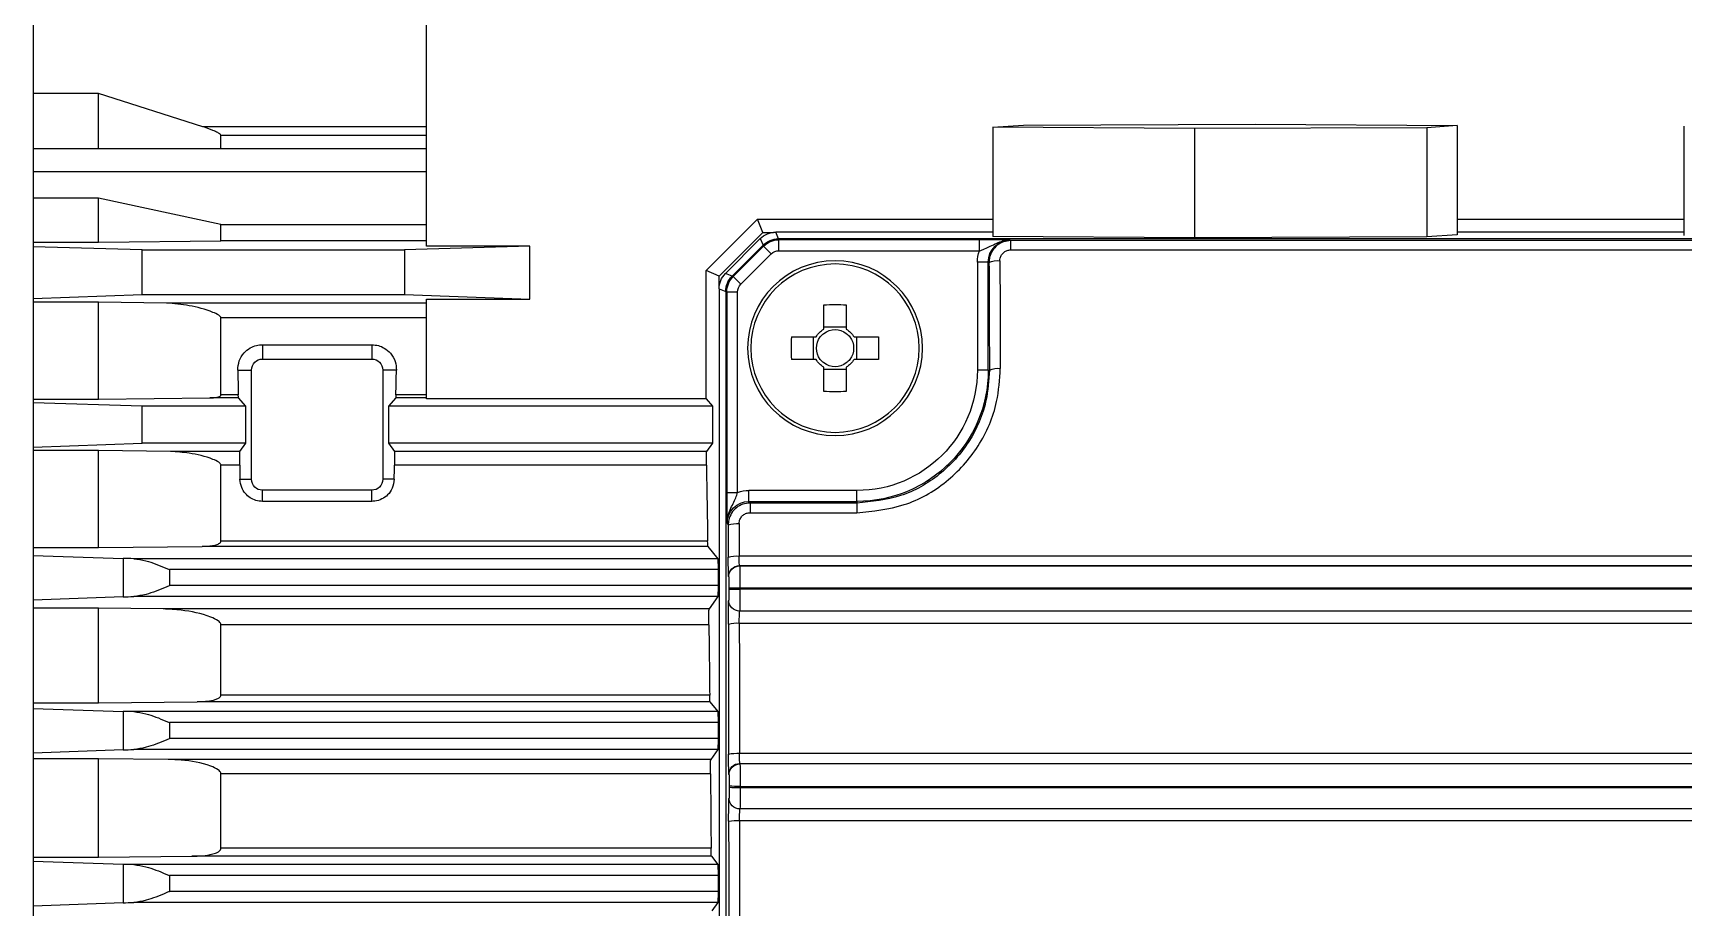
# Model space of a CAD drawing. Header units: centimetres. Extents: x 470464 to 524273, y 49611 to 59074.
# Drawn here: x 509051.91 to 509059.47, y 50600.85 to 50604.85 of the extents above; entities that cross this region are included whole.
import ezdxf

# ---------------------------------------------------------------- set-up
doc = ezdxf.new("R2010")
doc.units = ezdxf.units.CM
doc.header["$MEASUREMENT"] = 0
doc.layers.add('S-COLS-CONC', color=4, linetype='Continuous', lineweight=40)
doc.layers.add('vinç', color=7, linetype='Continuous')

# ---------------------------------------------------------------- blocks, each defined once
blk = doc.blocks.new('tyrhjutry5wjtuydhtsr')
at = {"color": 2, "linetype": 'Continuous', "lineweight": 25}
for p, q in [((71822.8683, 30599.972), (71822.8683, 30586.232)), ((71821.0683, 30597.3181), (71821.0683, 30598.802)), ((71822.0911, 30597.8653), (71822.5683, 30598.0181)), ((71822.5683, 30597.7659), (71822.5683, 30598.0181)), ((71822.5683, 30598.0181), (71822.8683, 30598.0181)), ((71815.3134, 30597.3672), (71815.3134, 30597.8672)), ((71817.2737, 30597.8769), (71816.3508, 30597.8709)), ((71816.3508, 30597.8709), (71816.4904, 30597.8609)), ((71816.3508, 30597.8709), (71816.3508, 30597.3709)), ((71816.4904, 30597.8609), (71817.5528, 30597.8569)), ((71816.4904, 30597.8609), (71816.4904, 30597.3609)), ((71818.3361, 30597.873), (71817.2737, 30597.8769)), ((71817.5528, 30597.8569), (71818.4757, 30597.863)), ((71817.5528, 30597.8569), (71817.5528, 30597.357)), ((71818.4757, 30597.863), (71818.3361, 30597.873)), ((71818.4757, 30597.863), (71818.4757, 30597.363)), ((71821.0683, 30597.8653), (71822.0911, 30597.8653)), ((71821.0683, 30597.8247), (71822.0085, 30597.8247)), ((71822.0085, 30597.7659), (71822.0085, 30597.8247)), ((71822.8683, 30597.7659), (71821.0683, 30597.7659)), ((71822.8683, 30597.6605), (71821.0683, 30597.6605)), ((71822.0085, 30597.4179), (71822.5683, 30597.539)), ((71822.5683, 30597.3365), (71822.5683, 30597.539)), ((71822.5683, 30597.539), (71822.8683, 30597.539)), ((71816.3508, 30597.4422), (71815.3134, 30597.4422)), ((71819.5533, 30597.4422), (71818.4757, 30597.4422)), ((71819.5283, 30597.382), (71819.5533, 30597.4422)), ((71819.7885, 30597.207), (71819.5533, 30597.4422)), ((71822.0085, 30597.4179), (71821.0683, 30597.4179)), ((71822.0085, 30597.3431), (71822.0085, 30597.4179)), ((71811.4396, 30597.3524), (71819.4571, 30597.3524)), ((71811.4397, 30597.352), (71819.4569, 30597.352)), ((71812.5025, 30597.344), (71818.3941, 30597.344)), ((71815.3134, 30597.3826), (71816.3508, 30597.3826)), ((71816.3508, 30597.3709), (71816.4904, 30597.3609)), ((71816.4904, 30597.3609), (71817.5528, 30597.357)), ((71817.5528, 30597.357), (71818.4757, 30597.363)), ((71818.3941, 30597.344), (71818.397, 30597.3459)), ((71818.3941, 30597.3021), (71818.3941, 30597.344)), ((71818.4757, 30597.3826), (71819.4695, 30597.3826)), ((71818.5378, 30597.3476), (71819.4551, 30597.3476)), ((71818.5378, 30597.2976), (71818.5378, 30597.3476)), ((71819.4551, 30597.3476), (71819.4569, 30597.352)), ((71819.4551, 30597.2976), (71819.4551, 30597.3476)), ((71819.4571, 30597.3524), (71819.4695, 30597.3826)), ((71819.4571, 30597.352), (71819.4571, 30597.3524)), ((71819.5283, 30597.382), (71819.48, 30597.382)), ((71819.5276, 30597.3227), (71819.5258, 30597.3183)), ((71819.5275, 30597.3228), (71819.5278, 30597.3232)), ((71819.5276, 30597.3227), (71819.669, 30597.1813)), ((71819.5403, 30597.3533), (71819.5278, 30597.3232)), ((71819.5278, 30597.3232), (71819.6695, 30597.1815)), ((71819.7283, 30597.182), (71819.5283, 30597.382)), ((71819.5403, 30597.3533), (71819.6996, 30597.1939)), ((71821.0683, 30597.3431), (71822.0085, 30597.3431)), ((71822.5683, 30597.3365), (71822.0085, 30597.3431)), ((71822.8683, 30597.3365), (71822.5683, 30597.3365)), ((71818.3941, 30597.3021), (71812.5025, 30597.3021)), ((71819.4551, 30597.2976), (71818.5378, 30597.2976)), ((71819.4904, 30597.283), (71819.5258, 30597.3183)), ((71819.6293, 30597.1441), (71819.4904, 30597.283)), ((71819.5258, 30597.3183), (71819.6646, 30597.1795)), ((71820.5944, 30597.3181), (71821.1683, 30597.3019)), ((71820.5944, 30597.3181), (71821.0683, 30597.3181)), ((71820.5944, 30597.076), (71820.5944, 30597.3181)), ((71822.3683, 30597.3019), (71821.1683, 30597.3019)), ((71821.1683, 30597.3019), (71821.1683, 30597.0974)), ((71822.3683, 30597.3019), (71822.8683, 30597.3161)), ((71822.3683, 30597.0974), (71822.3683, 30597.3019)), ((71818.497, 30597.246), (71818.4939, 30597.2439)), ((71818.497, 30596.752), (71818.497, 30597.246)), ((71818.497, 30597.246), (71818.547, 30597.246)), ((71818.547, 30597.246), (71818.547, 30596.752)), ((71819.6293, 30597.1441), (71819.6646, 30597.1795)), ((71819.6646, 30597.1795), (71819.669, 30597.1813)), ((71819.6691, 30597.1812), (71819.6695, 30597.1815)), ((71819.6695, 30597.1815), (71819.6996, 30597.1939)), ((71819.7283, 30597.182), (71819.7885, 30597.207)), ((71819.7283, 30597.1337), (71819.7283, 30597.182)), ((71819.7885, 30596.6196), (71819.7885, 30597.207)), ((71819.6439, 30596.1915), (71819.6439, 30597.1088)), ((71819.6439, 30597.1088), (71819.6939, 30597.1088)), ((71819.6983, 30597.1106), (71819.6939, 30597.1088)), ((71819.6939, 30597.1088), (71819.6939, 30596.1915)), ((71819.6987, 30597.1108), (71819.6983, 30597.1108)), ((71819.6983, 30597.1106), (71819.6983, 30589.0934)), ((71819.7289, 30597.1232), (71819.6987, 30597.1108)), ((71819.6987, 30597.1108), (71819.6987, 30589.0933)), ((71819.7289, 30597.1232), (71819.7289, 30589.0808)), ((71821.1683, 30597.0974), (71820.5944, 30597.076)), ((71822.3683, 30597.0974), (71821.1683, 30597.0974)), ((71822.8683, 30597.0788), (71822.3683, 30597.0974)), ((71819.1468, 30597.0505), (71819.1468, 30596.9388)), ((71819.2498, 30596.9388), (71819.2498, 30597.0505)), ((71821.0683, 30597.076), (71820.5944, 30597.076)), ((71821.0683, 30596.6196), (71821.0683, 30597.076)), ((71821.0683, 30597.0583), (71822.2581, 30597.0583)), ((71822.2581, 30597.0583), (71822.5683, 30597.0624)), ((71822.5683, 30596.6191), (71822.5683, 30597.0624)), ((71822.5683, 30597.0624), (71822.8683, 30597.0624)), ((71819.2498, 30596.9503), (71819.1468, 30596.9503)), ((71821.0683, 30596.9904), (71822.0085, 30596.9904)), ((71822.0085, 30596.639), (71822.0085, 30596.9904)), ((71819.1115, 30596.9035), (71818.9999, 30596.9035)), ((71819.1, 30596.9035), (71819.1, 30596.8005)), ((71819.3968, 30596.9035), (71819.2851, 30596.9035)), ((71819.2966, 30596.8005), (71819.2966, 30596.9035)), ((71818.9999, 30596.8005), (71819.1115, 30596.8005)), ((71819.2851, 30596.8005), (71819.3968, 30596.8005)), ((71821.3183, 30596.8678), (71821.3183, 30596.802)), ((71821.8183, 30596.8678), (71821.3183, 30596.8678)), ((71821.8183, 30596.802), (71821.3183, 30596.802)), ((71821.8183, 30596.8678), (71821.8183, 30596.802)), ((71818.497, 30596.752), (71818.4919, 30596.752)), ((71818.497, 30596.752), (71818.547, 30596.752)), ((71819.1468, 30596.7652), (71819.1468, 30596.6536)), ((71819.1468, 30596.7537), (71819.2498, 30596.7537)), ((71819.2498, 30596.6536), (71819.2498, 30596.7652)), ((71821.2052, 30596.752), (71821.2683, 30596.752)), ((71821.2683, 30596.752), (71821.2683, 30596.252)), ((71821.9314, 30596.752), (71821.8683, 30596.752)), ((71821.8683, 30596.252), (71821.8683, 30596.752)), ((71819.7885, 30596.6196), (71819.7597, 30596.587)), ((71819.7597, 30596.587), (71819.7597, 30596.417)), ((71819.7597, 30596.587), (71821.2415, 30596.587)), ((71819.7885, 30596.6196), (71821.0683, 30596.6196)), ((71821.0683, 30596.639), (71821.2077, 30596.639)), ((71821.0683, 30596.6244), (71821.2085, 30596.6244)), ((71821.2085, 30596.6244), (71821.2415, 30596.587)), ((71821.2415, 30596.587), (71821.2415, 30596.417)), ((71821.8951, 30596.587), (71821.9281, 30596.6244)), ((71821.8951, 30596.417), (71821.8951, 30596.587)), ((71821.8951, 30596.587), (71822.3683, 30596.587)), ((71821.9281, 30596.6244), (71822.06, 30596.6244)), ((71821.9289, 30596.639), (71822.0085, 30596.639)), ((71822.5683, 30596.6191), (71822.06, 30596.6244)), ((71822.3683, 30596.587), (71822.8683, 30596.6018)), ((71822.3683, 30596.417), (71822.3683, 30596.587)), ((71822.8683, 30596.6191), (71822.5683, 30596.6191)), ((71819.7597, 30596.417), (71819.7863, 30596.3793)), ((71819.7597, 30596.417), (71821.2415, 30596.417)), ((71821.2415, 30596.417), (71821.215, 30596.3793)), ((71821.9217, 30596.3793), (71821.8951, 30596.417)), ((71821.8951, 30596.417), (71822.3683, 30596.417)), ((71822.8683, 30596.3984), (71822.3683, 30596.417)), ((71819.7863, 30596.3793), (71821.215, 30596.3793)), ((71821.9217, 30596.3793), (71822.2396, 30596.3793)), ((71822.2396, 30596.3793), (71822.5683, 30596.3832)), ((71822.5683, 30596.3832), (71822.8683, 30596.3832)), ((71822.5683, 30595.9401), (71822.5683, 30596.3832)), ((71819.7871, 30596.3162), (71821.2141, 30596.3162)), ((71821.9225, 30596.3162), (71822.0085, 30596.3162)), ((71822.0085, 30595.9692), (71822.0085, 30596.3162)), ((71819.0983, 30596.1507), (71819.0983, 30596.2007)), ((71819.0983, 30596.2007), (71819.5923, 30596.2007)), ((71819.5923, 30596.1507), (71819.5923, 30596.2007)), ((71819.6939, 30596.1915), (71819.6439, 30596.1915)), ((71821.2153, 30596.252), (71821.2683, 30596.252)), ((71821.3183, 30596.1508), (71821.3183, 30596.202)), ((71821.3183, 30596.202), (71821.8183, 30596.202)), ((71821.8183, 30596.1508), (71821.8183, 30596.202)), ((71821.9213, 30596.252), (71821.8683, 30596.252)), ((71819.0983, 30596.1507), (71819.0983, 30596.1434)), ((71819.5923, 30596.1507), (71819.0983, 30596.1507)), ((71819.0983, 30596.1434), (71819.0983, 30596.0992)), ((71819.0983, 30596.1434), (71819.5874, 30596.1434)), ((71819.5874, 30596.1434), (71819.5923, 30596.1507)), ((71819.5874, 30596.1434), (71819.5874, 30596.0992)), ((71821.3183, 30596.1508), (71821.8183, 30596.1508)), ((71819.5874, 30596.0992), (71819.0983, 30596.0992)), ((71819.6922, 30596.0507), (71819.6873, 30596.0433)), ((71819.7812, 30595.9692), (71822.0085, 30595.9692)), ((71811.2596, 30595.9009), (71819.637, 30595.9009)), ((71819.7801, 30595.945), (71819.7348, 30595.8886)), ((71819.7348, 30595.8886), (71822.4074, 30595.8886)), ((71819.7801, 30595.945), (71822.0946, 30595.945)), ((71822.5683, 30595.9401), (71822.0946, 30595.945)), ((71822.8683, 30595.9033), (71822.4562, 30595.8899)), ((71822.4562, 30595.8899), (71822.4562, 30595.7137)), ((71822.8683, 30595.9401), (71822.5683, 30595.9401)), ((71819.6353, 30595.8563), (71811.2613, 30595.8563)), ((71811.2618, 30595.8554), (71819.6348, 30595.8554)), ((71819.6348, 30595.8554), (71819.6353, 30595.8563)), ((71819.7335, 30595.8386), (71819.7335, 30595.7652)), ((71819.7335, 30595.8386), (71822.244, 30595.8386)), ((71822.244, 30595.8386), (71822.244, 30595.7652)), ((71819.634, 30595.7554), (71811.2626, 30595.7554)), ((71811.2626, 30595.7486), (71819.634, 30595.7486)), ((71819.634, 30595.7486), (71819.634, 30595.7554)), ((71819.684, 30595.7554), (71819.634, 30595.7554)), ((71819.684, 30595.7486), (71819.634, 30595.7486)), ((71819.684, 30595.7554), (71819.684, 30595.7486)), ((71819.6853, 30595.8064), (71819.6848, 30595.8054)), ((71819.7335, 30595.7652), (71822.244, 30595.7652)), ((71819.7348, 30595.7152), (71819.7746, 30595.6587)), ((71819.7348, 30595.7152), (71822.407, 30595.7152)), ((71822.2727, 30595.6587), (71822.5683, 30595.6619)), ((71822.4562, 30595.7137), (71822.8683, 30595.6984)), ((71822.5683, 30595.6619), (71822.8683, 30595.6619)), ((71822.5683, 30595.2296), (71822.5683, 30595.6619)), ((71819.6364, 30595.5941), (71811.2602, 30595.5941)), ((71811.2618, 30595.6488), (71819.6348, 30595.6488)), ((71819.7746, 30595.6587), (71822.2727, 30595.6587)), ((71819.7757, 30595.5864), (71822.0085, 30595.5864)), ((71822.0085, 30595.2646), (71822.0085, 30595.5864)), ((71819.7707, 30595.234), (71819.7348, 30595.1886)), ((71819.7707, 30595.234), (71822.1177, 30595.234)), ((71819.7718, 30595.2646), (71822.0085, 30595.2646)), ((71822.5683, 30595.2296), (71822.1177, 30595.234)), ((71822.8683, 30595.2296), (71822.5683, 30595.2296)), ((71819.7335, 30595.1386), (71819.7335, 30595.0652)), ((71819.7335, 30595.1386), (71822.244, 30595.1386)), ((71819.7348, 30595.1886), (71822.4074, 30595.1886)), ((71822.244, 30595.1386), (71822.244, 30595.0652)), ((71822.8683, 30595.2036), (71822.4562, 30595.1899)), ((71822.4562, 30595.1899), (71822.4562, 30595.0138)), ((71819.7335, 30595.0652), (71822.244, 30595.0652)), ((71811.2611, 30594.9978), (71819.6355, 30594.9978)), ((71819.7348, 30595.0152), (71819.767, 30594.9701)), ((71819.7348, 30595.0152), (71822.4071, 30595.0152)), ((71822.4562, 30595.0138), (71822.8683, 30594.9987)), ((71819.6339, 30594.9516), (71811.2627, 30594.9516)), ((71811.2632, 30594.9497), (71819.6335, 30594.9497)), ((71819.6335, 30594.9497), (71819.6339, 30594.9516)), ((71819.767, 30594.9701), (71822.2497, 30594.9701)), ((71822.2497, 30594.9701), (71822.5683, 30594.9734)), ((71822.5683, 30594.9734), (71822.8683, 30594.9734)), ((71822.5683, 30594.5226), (71822.5683, 30594.9734)), ((71819.6326, 30594.8465), (71811.264, 30594.8465)), ((71811.264, 30594.8396), (71819.6326, 30594.8396)), ((71819.6326, 30594.8396), (71819.6326, 30594.8465)), ((71819.6826, 30594.8482), (71819.6826, 30594.8414)), ((71819.6839, 30594.9017), (71819.6834, 30594.8998)), ((71819.7682, 30594.904), (71822.0085, 30594.904)), ((71822.0085, 30594.5635), (71822.0085, 30594.904)), ((71819.6352, 30594.6901), (71811.2614, 30594.6901)), ((71811.2631, 30594.7432), (71819.6335, 30594.7432)), ((71819.7643, 30594.5266), (71819.7348, 30594.4886)), ((71819.7643, 30594.5266), (71822.1409, 30594.5266)), ((71819.7655, 30594.5635), (71822.0085, 30594.5635)), ((71822.5683, 30594.5226), (71822.1409, 30594.5266)), ((71819.7348, 30594.4886), (71822.4073, 30594.4886)), ((71822.8683, 30594.5039), (71822.4562, 30594.49)), ((71822.4562, 30594.49), (71822.4562, 30594.3138)), ((71822.8683, 30594.5226), (71822.5683, 30594.5226)), ((71819.7335, 30594.4387), (71819.7335, 30594.3652)), ((71819.7335, 30594.4387), (71822.244, 30594.4387)), ((71822.244, 30594.4387), (71822.244, 30594.3652)), ((71819.7335, 30594.3652), (71822.244, 30594.3652)), ((71819.7348, 30594.3153), (71819.7621, 30594.2776)), ((71819.7348, 30594.3153), (71822.4071, 30594.3153)), ((71822.4562, 30594.3138), (71822.8683, 30594.299))]:
    blk.add_line(p, q, dxfattribs=at)
for radius in [0.4, 0.3853]:
    blk.add_circle((71819.1983, 30596.852), radius, dxfattribs=at)
for centre, radius, start, end in [((71819.4551, 30597.2476), 0.1, 45.00361, 89.99639), ((71819.4571, 30597.2524), 0.1, 45.0009, 89.9991), ((71818.4553, 30597.1627), 0.0899, 64.56359, 97.27868), ((71819.5939, 30597.1088), 0.1, 0.00361, 44.99639), ((71819.5987, 30597.1108), 0.1, 0.0009, 44.9991), ((71819.1983, 30595.6133), 1.4381, 87.94769, 92.05231), ((71820.437, 30596.852), 1.4381, 177.94769, 182.05231), ((71819.1983, 30596.852), 0.1009, 120.68693, 149.31307), ((71819.1983, 30596.852), 0.0851, 142.7589, 217.2411), ((71819.1983, 30596.852), 0.0851, 127.2411, 142.7589), ((71819.1983, 30596.852), 0.0851, 52.7589, 127.2411), ((71819.1983, 30596.852), 0.1009, 30.68693, 59.31307), ((71819.1983, 30596.852), 0.0851, 37.2411, 52.7589), ((71819.1983, 30596.852), 0.0851, 322.7589, 37.2411), ((71817.9596, 30596.852), 1.4381, 357.94769, 2.05231), ((71819.1983, 30596.852), 0.1009, 210.68693, 239.31307), ((71819.1983, 30596.852), 0.0851, 217.2411, 232.7589), ((71819.1983, 30596.852), 0.1009, 300.68693, 329.31307), ((71819.1983, 30596.852), 0.0851, 307.2411, 322.7589), ((71821.3183, 30596.752), 0.05, 90, 180), ((71821.8183, 30596.752), 0.05, 0, 90), ((71818.4534, 30596.6594), 0.1003, 67.40703, 96.56164), ((71819.0983, 30596.752), 0.6013, 180, 270), ((71819.0983, 30596.752), 0.5513, 180, 270), ((71819.1983, 30596.852), 0.0851, 232.7589, 307.2411), ((71819.1983, 30598.0907), 1.4381, 267.94769, 272.05231), ((71821.3183, 30596.252), 0.05, 180, 270), ((71821.8183, 30596.252), 0.05, 270, 0), ((71819.6491, 30595.93), 0.1196, 71.38398, 95.67039), ((71819.6488, 30595.776), 0.1254, 72.28615, 95.41348), ((71819.6348, 30595.8054), 0.05, 0.05396, 89.97223), ((71819.6353, 30595.8063), 0.05, 0.05396, 89.97223), ((71819.6348, 30595.6988), 0.05, 270.02043, 359.87009), ((71819.6483, 30595.4548), 0.1398, 74.17112, 94.86817), ((71819.6475, 30594.8168), 0.1815, 77.88732, 93.76369), ((71819.6334, 30594.8997), 0.05, 0.14724, 89.98378), ((71819.6339, 30594.9016), 0.05, 0.14724, 89.98378), ((71819.6446, 30595.2207), 0.3744, 268.1687, 275.82947), ((71819.6446, 30595.2138), 0.3744, 268.1687, 275.82947), ((71819.6335, 30594.7932), 0.05, 270.02637, 359.95774), ((71819.6471, 30594.4749), 0.2155, 79.82864, 93.17386)]:
    blk.add_arc(centre, radius, start, end, dxfattribs=at)
for centre, major_axis, ratio, start_param, end_param in [((71818.397, 30597.2459), (0.0833, 0.0555), 0.999011, 5.69547, 7.265809), ((71819.4569, 30597.252), (0.0383, 0.0924), 0.999822, 5.890549, 6.675821), ((71819.4695, 30597.2825), (-0.0383, -0.0924), 0.999955, 2.748909, 3.534276), ((71819.1142, 30593.102), (0, 25.9786), 0.026136, 1.410368, 1.429556), ((71818.397, 30597.2459), (-0.1249, -0.0832), 0.999505, 2.553877, 2.905625), ((71819.4551, 30597.2476), (0.0191, 0.0462), 0.999822, 5.890549, 6.675821), ((71819.1641, 30593.102), (0, 25.9286), 0.026186, 1.410368, 1.429556), ((71819.5983, 30597.1106), (-0.0924, -0.0383), 0.999822, 2.748957, 3.534229), ((71819.6289, 30597.1232), (-0.0924, -0.0383), 0.999955, 2.748909, 3.534276), ((71819.5939, 30597.1088), (-0.0462, -0.0191), 0.999822, 2.748957, 3.534229), ((71821.0949, 30593.102), (0, 5.575), 0.026186, 5.39966, 5.426186), ((71822.0418, 30593.102), (0, 5.575), 0.026186, 0.856999, 0.883525), ((71821.2085, 30596.6643), (0, 0.04), 0.026186, 2.258068, 3.111985), ((71821.9281, 30596.6643), (0, 0.04), 0.026186, 3.171201, 4.025118), ((71819.7862, 30596.3393), (0, 0.04), 0.026186, 4.0979, 6.245963), ((71821.215, 30596.3393), (0, 0.04), 0.026186, 0.037222, 2.185286), ((71821.9216, 30596.3393), (0, 0.04), 0.026186, 4.0979, 6.245963), ((71819.9064, 30593.102), (0, 5.575), 0.026186, 0.956307, 1.030607), ((71821.0949, 30593.102), (0, 5.575), 0.026186, 5.312849, 5.326878), ((71822.0418, 30593.102), (0, 5.575), 0.026186, 0.956307, 0.970336), ((71819.5922, 30596.0507), (-0.0832, -0.1249), 0.999505, 3.37756, 3.729308), ((71819.5922, 30596.0507), (0.0555, 0.0833), 0.999011, 5.300561, 6.870901), ((71820.0869, 30593.102), (0, 25.9786), 0.017421, 1.457114, 1.462848), ((71820.1369, 30593.102), (0, 25.9286), 0.017455, 1.457114, 1.462848), ((71819.7801, 30595.9949), (0, 0.05), 0.026186, 3.174186, 4.172201), ((71819.6352, 30595.9063), (0, 0.05), 0.03491, 3.176499, 4.604441), ((71819.6852, 30595.9063), (0, 0.1), 0.017455, 3.176499, 4.604441), ((71819.7349, 30595.8386), (0, 0.05), 0.026186, 0.032591, 1.570795), ((71822.244, 30595.8968), (0.3, 0), 0.032603, 5.288177, 5.497787), ((71819.6349, 30595.7554), (0, 0.1), 0.008728, 0.034907, 1.570796), ((71819.6349, 30595.7486), (0, 0.1), 0.008728, 1.570796, 3.077378), ((71819.6848, 30595.7554), (0, 0.05), 0.017455, 0.034907, 1.570796), ((71819.6848, 30595.7486), (0, 0.05), 0.017455, 1.570796, 3.077378), ((71819.7349, 30595.7652), (0, 0.05), 0.026186, 1.570796, 3.104364), ((71819.6847, 30595.5989), (0, 0.1), 0.017455, 4.616313, 6.218971), ((71822.244, 30595.7058), (0.3, 0), 0.037239, 0.785398, 0.996428), ((71819.6347, 30595.5989), (0, 0.05), 0.03491, 4.616313, 6.218971), ((71820.0869, 30593.102), (0, 25.9786), 0.017421, 1.47472, 1.497755), ((71820.1369, 30593.102), (0, 25.9286), 0.017455, 1.47472, 1.497755), ((71819.9064, 30593.102), (0, 5.575), 0.026186, 1.108911, 1.172436), ((71819.7745, 30595.6087), (0, 0.05), 0.026186, 4.250503, 6.245963), ((71819.7706, 30595.284), (0, 0.05), 0.026186, 3.17475, 4.31403), ((71819.7349, 30595.1386), (0, 0.05), 0.026186, 0.033159, 1.570795), ((71822.244, 30595.197), (0.3, 0), 0.033171, 5.288004, 5.497787), ((71819.7349, 30595.0652), (0, 0.05), 0.026186, 1.570796, 3.104945), ((71819.6338, 30595.0015), (0, 0.05), 0.03491, 3.211406, 4.639347), ((71819.6838, 30595.0015), (0, 0.1), 0.017455, 3.211406, 4.639347), ((71822.244, 30595.006), (0.3, 0), 0.036671, 0.785398, 0.99625), ((71819.6335, 30594.85), (0, 0.1), 0.008728, 0.069813, 1.605703), ((71819.767, 30594.9201), (0, 0.05), 0.026186, 4.383254, 6.246531), ((71819.6335, 30594.8431), (0, 0.1), 0.008728, 1.605703, 3.112285), ((71819.6835, 30594.85), (0, 0.05), 0.017455, 0.069813, 1.605703), ((71819.6835, 30594.8431), (0, 0.05), 0.017455, 1.605703, 3.112285), ((71819.9064, 30593.102), (0, 5.575), 0.026186, 1.241661, 1.305554), ((71819.6834, 30594.6932), (0, 0.1), 0.017455, 4.651219, 6.253877), ((71819.6334, 30594.6932), (0, 0.05), 0.03491, 4.651219, 6.253877), ((71820.0869, 30593.102), (0, 25.9786), 0.017421, 1.509627, 1.532661), ((71820.1369, 30593.102), (0, 25.9286), 0.017455, 1.509627, 1.532661), ((71819.7642, 30594.5766), (0, 0.05), 0.026186, 3.175314, 4.447147), ((71819.7349, 30594.4387), (0, 0.05), 0.026186, 0.033722, 1.570797), ((71822.244, 30594.4971), (0.3, 0), 0.033735, 5.287831, 5.497787), ((71819.7349, 30594.3652), (0, 0.05), 0.026186, 1.570796, 3.105497), ((71822.244, 30594.3062), (0.3, 0), 0.036106, 0.785398, 0.996081)]:
    blk.add_ellipse(centre, major_axis=major_axis, ratio=ratio, start_param=start_param, end_param=end_param, dxfattribs=at)
for points, knots in [([(71822.0085, 30597.8247), (71822.0086, 30597.8254), (71822.0089, 30597.827), (71822.0114, 30597.8304), (71822.0164, 30597.8343), (71822.0275, 30597.841), (71822.0522, 30597.8522), (71822.0755, 30597.8601), (71822.0911, 30597.8653)], [0, 0, 0, 0, 0.037117, 0.087158, 0.173058, 0.258446, 0.506087, 1, 1, 1, 1]), ([(71818.3941, 30597.344), (71818.4052, 30597.3429), (71818.4273, 30597.3408), (71818.4569, 30597.324), (71818.4795, 30597.2993), (71818.492, 30597.271), (71818.4933, 30597.2519), (71818.4939, 30597.2439)], [0, 0, 0, 0, 0.2112265, 0.4221057, 0.6331945, 0.8463706, 1, 1, 1, 1]), ([(71818.397, 30597.3459), (71818.3972, 30597.3459), (71818.4025, 30597.346), (71818.4211, 30597.3465), (71818.4519, 30597.3471), (71818.4966, 30597.3476), (71818.5241, 30597.3476), (71818.5378, 30597.3476)], [0, 0, 0, 0, 0.003542, 0.154386, 0.540249, 0.769622, 1, 1, 1, 1]), ([(71818.5378, 30597.2976), (71818.5297, 30597.3003), (71818.5119, 30597.3061), (71818.477, 30597.3238), (71818.44, 30597.3423), (71818.4077, 30597.346), (71818.3972, 30597.3459), (71818.397, 30597.3459)], [0, 0, 0, 0, 0.162018, 0.354554, 0.790582, 0.995844, 1, 1, 1, 1]), ([(71818.4439, 30597.2519), (71818.4437, 30597.2559), (71818.443, 30597.2655), (71818.4368, 30597.2796), (71818.4255, 30597.292), (71818.4108, 30597.3005), (71818.3997, 30597.3015), (71818.3941, 30597.3021)], [0, 0, 0, 0, 0.154746, 0.368894, 0.579996, 0.790026, 1, 1, 1, 1]), ([(71822.0085, 30596.9904), (71822.0087, 30596.9914), (71822.0091, 30596.9937), (71822.0126, 30596.9982), (71822.0238, 30597.0068), (71822.0707, 30597.0277), (71822.1523, 30597.0489), (71822.2233, 30597.0552), (71822.2581, 30597.0583)], [0, 0, 0, 0, 0.015412, 0.034545, 0.069052, 0.178546, 0.596414, 1, 1, 1, 1]), ([(71821.3183, 30596.8678), (71821.308, 30596.867), (71821.2873, 30596.8653), (71821.2569, 30596.8515), (71821.2284, 30596.8272), (71821.2083, 30596.792), (71821.2062, 30596.765), (71821.2052, 30596.752)], [0, 0, 0, 0, 0.14615, 0.291775, 0.492119, 0.757176, 1, 1, 1, 1]), ([(71821.9314, 30596.752), (71821.9302, 30596.766), (71821.9279, 30596.7939), (71821.9066, 30596.829), (71821.8778, 30596.8527), (71821.8479, 30596.8656), (71821.8277, 30596.8671), (71821.8183, 30596.8678)], [0, 0, 0, 0, 0.263138, 0.522259, 0.71435, 0.867688, 1, 1, 1, 1]), ([(71819.0983, 30596.0992), (71819.0249, 30596.1064), (71818.878, 30596.1208), (71818.6822, 30596.233), (71818.5339, 30596.3981), (71818.4533, 30596.5839), (71818.4453, 30596.7081), (71818.442, 30596.759)], [0, 0, 0, 0, 0.212019, 0.424105, 0.636852, 0.851036, 1, 1, 1, 1]), ([(71818.4919, 30596.752), (71818.495, 30596.705), (71818.5024, 30596.5905), (71818.5768, 30596.4192), (71818.7138, 30596.2668), (71818.8948, 30596.1633), (71819.0305, 30596.1501), (71819.0983, 30596.1434)], [0, 0, 0, 0, 0.148935, 0.363073, 0.5758, 0.787915, 1, 1, 1, 1]), ([(71822.06, 30596.6244), (71822.0487, 30596.6247), (71822.0344, 30596.6252), (71822.0189, 30596.6292), (71822.0129, 30596.6319), (71822.0096, 30596.6351), (71822.0086, 30596.6374), (71822.0085, 30596.6386), (71822.0085, 30596.639)], [0, 0, 0, 0, 0.560503, 0.705081, 0.850439, 0.921728, 0.980962, 1, 1, 1, 1]), ([(71822.0085, 30596.3162), (71822.0087, 30596.3174), (71822.0091, 30596.32), (71822.0126, 30596.3249), (71822.0238, 30596.3341), (71822.0708, 30596.3552), (71822.1461, 30596.3728), (71822.211, 30596.3773), (71822.2396, 30596.3793)], [0, 0, 0, 0, 0.0166245, 0.0372509, 0.0744625, 0.1925839, 0.6434135, 1, 1, 1, 1]), ([(71819.6922, 30596.0507), (71819.6922, 30596.0509), (71819.6923, 30596.0614), (71819.6886, 30596.0937), (71819.6701, 30596.1307), (71819.6524, 30596.1656), (71819.6466, 30596.1834), (71819.6439, 30596.1915)], [0, 0, 0, 0, 0.004156, 0.209418, 0.645446, 0.837982, 1, 1, 1, 1]), ([(71819.6939, 30596.1915), (71819.6939, 30596.1778), (71819.6939, 30596.1503), (71819.6934, 30596.1056), (71819.6928, 30596.0748), (71819.6924, 30596.0562), (71819.6922, 30596.0509), (71819.6922, 30596.0507)], [0, 0, 0, 0, 0.230378, 0.459751, 0.845614, 0.996458, 1, 1, 1, 1]), ([(71821.2153, 30596.252), (71821.2172, 30596.2379), (71821.2206, 30596.2123), (71821.2427, 30596.1811), (71821.2709, 30596.1603), (71821.2977, 30596.1516), (71821.3138, 30596.151), (71821.3183, 30596.1508)], [0, 0, 0, 0, 0.289799, 0.526009, 0.724288, 0.923559, 1, 1, 1, 1]), ([(71821.8183, 30596.1508), (71821.8285, 30596.1517), (71821.8487, 30596.1534), (71821.8761, 30596.1669), (71821.899, 30596.1873), (71821.9169, 30596.2163), (71821.9198, 30596.2393), (71821.9213, 30596.252)], [0, 0, 0, 0, 0.172344, 0.344391, 0.527372, 0.738702, 1, 1, 1, 1]), ([(71819.5874, 30596.1434), (71819.5985, 30596.1423), (71819.6208, 30596.1401), (71819.6505, 30596.1232), (71819.6731, 30596.0982), (71819.6854, 30596.07), (71819.6867, 30596.051), (71819.6873, 30596.0433)], [0, 0, 0, 0, 0.212598, 0.424954, 0.637499, 0.8514, 1, 1, 1, 1]), ([(71819.6373, 30596.049), (71819.637, 30596.0529), (71819.6364, 30596.0623), (71819.6302, 30596.0765), (71819.619, 30596.089), (71819.6041, 30596.0976), (71819.5929, 30596.0987), (71819.5874, 30596.0992)], [0, 0, 0, 0, 0.149315, 0.363892, 0.576475, 0.78827, 1, 1, 1, 1]), ([(71822.0946, 30595.945), (71822.0787, 30595.9455), (71822.0549, 30595.9463), (71822.0293, 30595.9519), (71822.0172, 30595.9572), (71822.0115, 30595.9614), (71822.0088, 30595.9658), (71822.0086, 30595.9682), (71822.0085, 30595.9692)], [0, 0, 0, 0, 0.48516, 0.728322, 0.822619, 0.917631, 0.965385, 1, 1, 1, 1]), ([(71822.4074, 30595.8886), (71822.389, 30595.886), (71822.3419, 30595.8793), (71822.2857, 30595.8561), (71822.2499, 30595.8408), (71822.2444, 30595.8387), (71822.244, 30595.8386)], [0, 0, 0, 0, 0.351619, 0.901437, 0.993915, 1, 1, 1, 1]), ([(71822.244, 30595.7652), (71822.2444, 30595.7651), (71822.2496, 30595.7631), (71822.2852, 30595.748), (71822.3413, 30595.7247), (71822.3886, 30595.7179), (71822.407, 30595.7152)], [0, 0, 0, 0, 0.006099, 0.093272, 0.646192, 1, 1, 1, 1]), ([(71822.0085, 30595.5864), (71822.0087, 30595.588), (71822.0092, 30595.5916), (71822.0136, 30595.598), (71822.0277, 30595.6099), (71822.0866, 30595.636), (71822.1723, 30595.6534), (71822.2453, 30595.6572), (71822.2727, 30595.6587)], [0, 0, 0, 0, 0.018134, 0.040607, 0.081191, 0.210214, 0.703267, 1, 1, 1, 1]), ([(71822.1177, 30595.234), (71822.0919, 30595.2349), (71822.0605, 30595.2359), (71822.0265, 30595.2462), (71822.0155, 30595.2519), (71822.01, 30595.2584), (71822.0086, 30595.2621), (71822.0085, 30595.2642), (71822.0085, 30595.2646)], [0, 0, 0, 0, 0.63188, 0.765934, 0.901037, 0.945234, 0.98988, 1, 1, 1, 1]), ([(71822.4074, 30595.1886), (71822.389, 30595.186), (71822.3418, 30595.1793), (71822.2856, 30595.1562), (71822.2499, 30595.1408), (71822.2444, 30595.1388), (71822.244, 30595.1386)], [0, 0, 0, 0, 0.351885, 0.902081, 0.993913, 1, 1, 1, 1]), ([(71822.244, 30595.0652), (71822.2444, 30595.0651), (71822.2497, 30595.0631), (71822.2852, 30595.0479), (71822.3414, 30595.0247), (71822.3886, 30595.0179), (71822.4071, 30595.0152)], [0, 0, 0, 0, 0.006097, 0.093938, 0.646467, 1, 1, 1, 1]), ([(71822.0085, 30594.904), (71822.0087, 30594.9057), (71822.0092, 30594.9094), (71822.0136, 30594.916), (71822.0277, 30594.9281), (71822.0866, 30594.9534), (71822.1646, 30594.9667), (71822.2299, 30594.9693), (71822.2497, 30594.9701)], [0, 0, 0, 0, 0.019784, 0.044297, 0.08857, 0.229337, 0.767279, 1, 1, 1, 1]), ([(71822.1409, 30594.5266), (71822.1085, 30594.5277), (71822.068, 30594.5292), (71822.0277, 30594.5429), (71822.0165, 30594.5497), (71822.0115, 30594.5545), (71822.0089, 30594.5594), (71822.0086, 30594.5622), (71822.0085, 30594.5635)], [0, 0, 0, 0, 0.663853, 0.829747, 0.885289, 0.941144, 0.974307, 1, 1, 1, 1]), ([(71822.4073, 30594.4886), (71822.3889, 30594.486), (71822.3418, 30594.4793), (71822.2855, 30594.4561), (71822.2499, 30594.4408), (71822.2444, 30594.4388), (71822.244, 30594.4387)], [0, 0, 0, 0, 0.3521512, 0.902725, 0.9939115, 1, 1, 1, 1]), ([(71822.244, 30594.3652), (71822.2444, 30594.3651), (71822.2497, 30594.3631), (71822.2853, 30594.348), (71822.3414, 30594.3247), (71822.3887, 30594.3179), (71822.4071, 30594.3153)], [0, 0, 0, 0, 0.006095, 0.094566, 0.646728, 1, 1, 1, 1])]:
    blk.add_open_spline(points, degree=3, knots=knots, dxfattribs=at)
blk = doc.blocks.new('EAWREWFWEFWEGWR')
at = {"layer": 'S-COLS-CONC', "color": 2, "xscale": -1}
blk.add_blockref('tyrhjutry5wjtuydhtsr', (500890.7866, 38226.6113), dxfattribs=at)

msp = doc.modelspace()

# ---------------------------------------------------------------- block references
at = {"layer": 'vinç', "color": 0}
msp.add_blockref('EAWREWFWEFWEGWR', (79983.9933, -18220.0537), dxfattribs=at)

doc.saveas('drawing.dxf')
